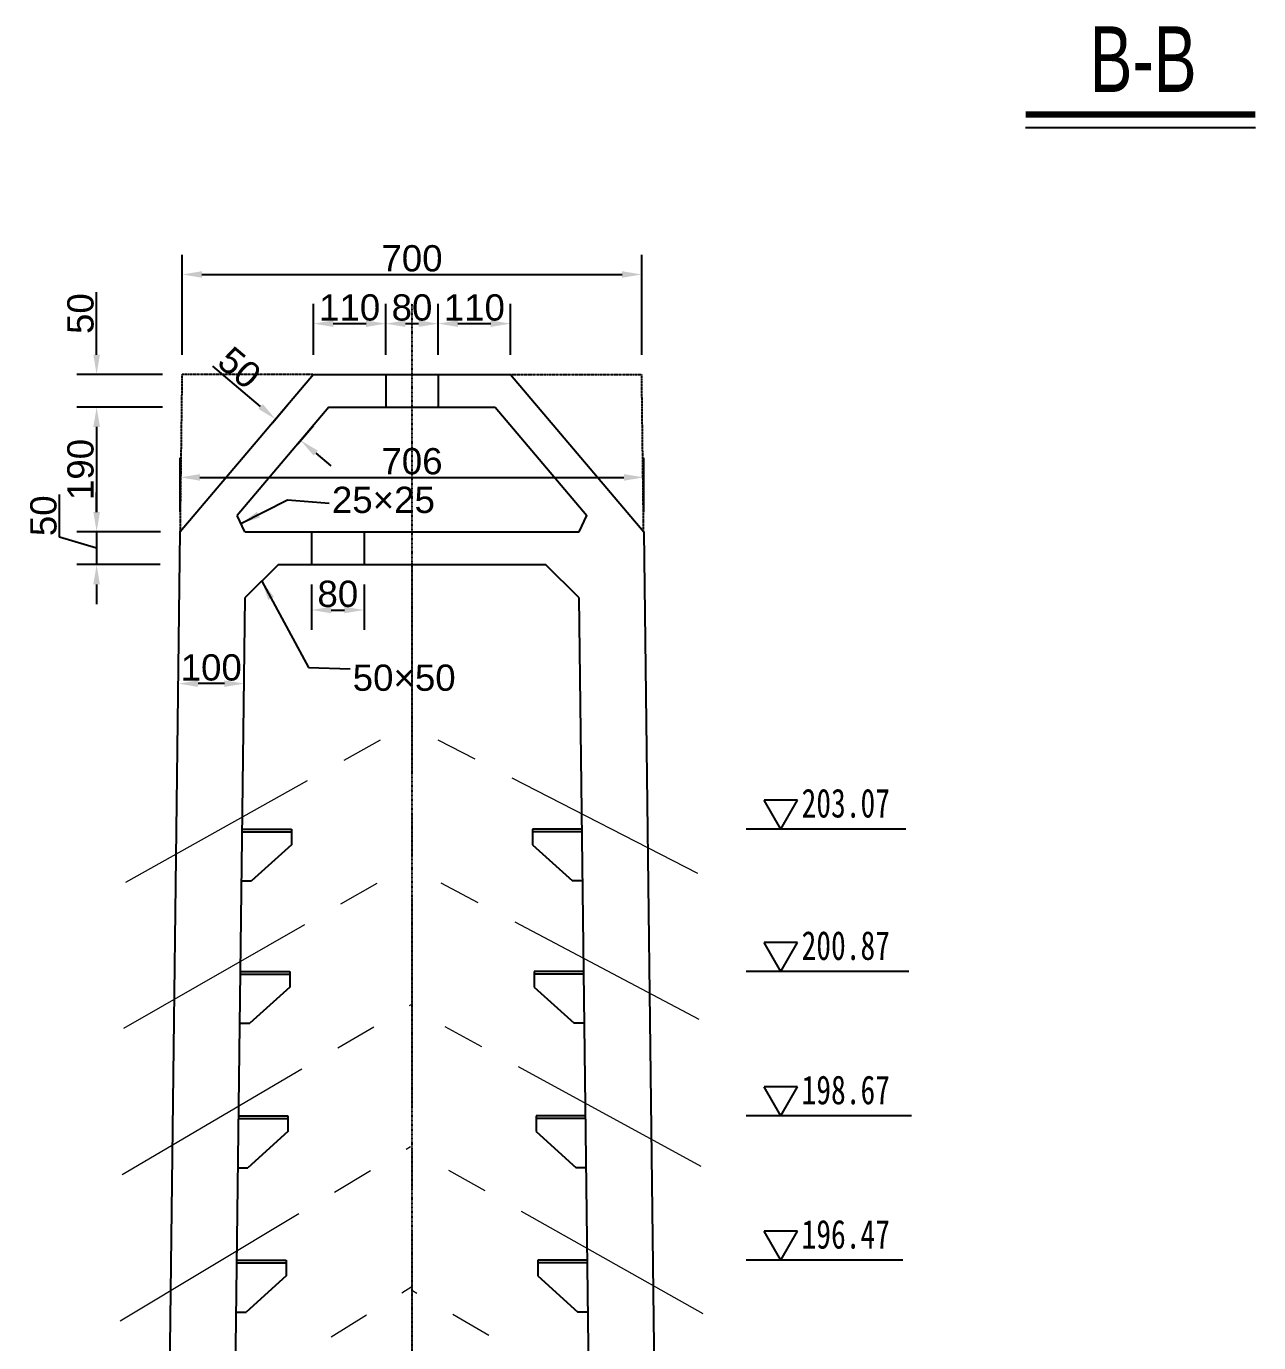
# Model space of a CAD drawing. Header units: millimetres. Extents: x 32645 to 210887, y 65210 to 90102.
# Drawn here: x 90350 to 99738, y 78314 to 88344 of the extents above; entities that cross this region are included whole.
import ezdxf
from ezdxf.enums import TextEntityAlignment as Align

# ---------------------------------------------------------------- set-up
doc = ezdxf.new("R2010")
doc.units = ezdxf.units.MM
for name, pattern in [('CENTER', [50.800000000000004, 31.75, -6.349999999999999, 6.349999999999999, -6.349999999999999]), ('DASHDOT', [1, 0.5, -0.25, 0, -0.25]), ('HIDDEN', [0.375, 0.25, -0.125])]:
    doc.linetypes.add(name, pattern=pattern)
for name, color, linetype in [('1', 7, 'Continuous'), ('RED', 1, 'Continuous'), ('YC', 2, 'Continuous'), ('文本', 7, 'Continuous'), ('标注', 7, 'Continuous'), ('粗实线', 3, 'Continuous'), ('细实线', 7, 'Continuous')]:
    doc.layers.add(name, color=color, linetype=linetype)
doc.layers.add('中心线', color=1, linetype='CENTER', lineweight=15)
doc.styles.add('FS', font='', dxfattribs={"width": 0.7})
doc.styles.get("Standard").update_dxf_attribs({"font": 'arial.ttf'})
doc.styles.get('FS').set_extended_font_data('FangSong_GB2312')
doc.dimstyles.new('大样STANDARD', dxfattribs={"dimscale": 100, "dimtxt": 2, "dimasz": 1.5, "dimexe": 1.5, "dimexo": 1.5, "dimgap": 0.2, "dimtad": 1, "dimdec": 1, "dimlfac": 0.2, "dimdsep": 46, "dimtxsty": 'Standard', "dimcen": 0, "dimclrd": 4, "dimclre": 4, "dimclrt": 4, "dimadec": 0, "dimazin": 0, "dimtfac": 1, "dimtdec": 1, "dimtofl": 0, "dimtmove": 0, "dimatfit": 3, "dimfxl": 1, "dimtolj": 1, "dimtzin": 0, "dimarcsym": 0})

# ---------------------------------------------------------------- blocks, each defined once
blk = doc.blocks.new('*D1358')
at = {"layer": '1', "color": 4, "lineweight": -2, "transparency": 16777216}
for p, q in [((90885.69179574538, 85842.07308201493), (90885.69179574538, 86317.88481462066)), ((91387.85679260104, 85692.07308201493), (90735.69179574538, 85692.07308201493)), ((91387.85679260104, 85442.07308201496), (90735.69179574538, 85442.07308201496)), ((90885.69179574538, 85292.07308201496), (90885.69179574538, 85142.07308201496))]:
    blk.add_line(p, q, dxfattribs=at)
at = {"layer": '1', "color": 4, "transparency": 16777216}
for points in [[(90860.69179574538, 85842.07308201493), (90910.69179574538, 85842.07308201493), (90885.69179574538, 85692.07308201493)], [(90860.69179574538, 85292.07308201496), (90910.69179574538, 85292.07308201496), (90885.69179574538, 85442.07308201496)]]:
    blk.add_solid(points, dxfattribs=at)
at = {"layer": 'DEFPOINTS', "color": 0, "transparency": 16777216}
for p in [(90885.69179574538, 85692.07308201493), (91537.85679260104, 85692.07308201493), (91537.85679260104, 85442.07308201496)]:
    blk.add_point(p, dxfattribs=at)
at = {"layer": '1', "color": 4, "transparency": 16777216, "insert": (90763.57719820103, 86154.97894831782), "char_height": 200, "attachment_point": 5, "rotation": 90}
blk.add_mtext('\\A1;50', dxfattribs=at)
blk = doc.blocks.new('*D1359')
at = {"layer": '1', "color": 4, "lineweight": -2, "transparency": 16777216}
for p, q in [((91382.52882688002, 85442.07308201496), (90735.69179574538, 85442.07308201496)), ((90885.69179574538, 85292.07308201496), (90885.69179574538, 84642.07308202695)), ((91373.10422370552, 84492.07308202695), (90735.69179574538, 84492.07308202695))]:
    blk.add_line(p, q, dxfattribs=at)
at = {"layer": '1', "color": 4, "transparency": 16777216}
for points in [[(90860.69179574538, 85292.07308201496), (90910.69179574538, 85292.07308201496), (90885.69179574538, 85442.07308201496)], [(90860.69179574538, 84642.07308202695), (90910.69179574538, 84642.07308202695), (90885.69179574538, 84492.07308202695)]]:
    blk.add_solid(points, dxfattribs=at)
at = {"layer": 'DEFPOINTS', "color": 0, "transparency": 16777216}
for p in [(91532.52882688002, 85442.07308201496), (90885.69179574538, 84492.07308202695), (91523.10422370552, 84492.07308202695)]:
    blk.add_point(p, dxfattribs=at)
at = {"layer": '1', "color": 4, "transparency": 16777216, "insert": (90763.57719820103, 84967.07308202097), "char_height": 200, "attachment_point": 5, "rotation": 90}
blk.add_mtext('\\A1;190', dxfattribs=at)
blk = doc.blocks.new('*D1360')
at = {"layer": '1', "color": 4, "lineweight": -2, "transparency": 16777216}
for p, q in [((92523.0964974266, 84092.045582039), (92523.0964974266, 83746.43916280377)), ((92923.09649742654, 84092.045582039), (92923.09649742654, 83746.43916280377)), ((92673.0964974266, 83896.43916280377), (92773.09649742654, 83896.43916280377))]:
    blk.add_line(p, q, dxfattribs=at)
at = {"layer": '1', "color": 4, "transparency": 16777216}
for points in [[(92673.0964974266, 83921.43916280377), (92673.0964974266, 83871.43916280377), (92523.0964974266, 83896.43916280377)], [(92773.09649742654, 83921.43916280377), (92773.09649742654, 83871.43916280377), (92923.09649742654, 83896.43916280377)]]:
    blk.add_solid(points, dxfattribs=at)
at = {"layer": 'DEFPOINTS', "color": 0, "transparency": 16777216}
for p in [(92523.0964974266, 84242.045582039), (92923.09649742654, 84242.045582039), (92923.09649742654, 83896.43916280377)]:
    blk.add_point(p, dxfattribs=at)
at = {"layer": '1', "color": 4, "transparency": 16777216, "insert": (92723.09649742657, 84018.5537603481), "char_height": 200, "attachment_point": 5}
blk.add_mtext('\\A1;80', dxfattribs=at)
blk = doc.blocks.new('*D1361')
at = {"layer": '1', "color": 4, "lineweight": -2, "transparency": 16777216}
for p, q in [((91537.98517608641, 85842.07308201496), (91537.98517608641, 86603.07366079868)), ((95037.98517608641, 85842.07308201496), (95037.98517608641, 86603.07366079868)), ((91687.98517608641, 86453.07366079868), (94887.98517608641, 86453.07366079868))]:
    blk.add_line(p, q, dxfattribs=at)
at = {"layer": '1', "color": 4, "transparency": 16777216}
for points in [[(91687.98517608641, 86478.07366079868), (91687.98517608641, 86428.07366079868), (91537.98517608641, 86453.07366079868)], [(94887.98517608641, 86478.07366079868), (94887.98517608641, 86428.07366079868), (95037.98517608641, 86453.07366079868)]]:
    blk.add_solid(points, dxfattribs=at)
at = {"layer": 'DEFPOINTS', "color": 0, "transparency": 16777216}
for p in [(95037.98517608641, 86453.07366079868), (91537.98517608641, 85692.07308201496), (95037.98517608641, 85692.07308201496)]:
    blk.add_point(p, dxfattribs=at)
at = {"layer": '1', "color": 4, "transparency": 16777216, "insert": (93287.98517608641, 86575.18825834301), "char_height": 200, "attachment_point": 5}
blk.add_mtext('\\A1;700', dxfattribs=at)
blk = doc.blocks.new('*D1362')
at = {"layer": '1', "color": 4, "lineweight": -2, "transparency": 16777216}
for p, q in [((92134.46754911348, 85447.23278937319), (91771.16189941243, 85754.48807375501)), ((92226.52830684427, 85323.79938262867), (92345.86237866423, 85464.90270842257)), ((92417.41559734437, 85162.36195721086), (92536.74966916433, 85303.46528300476)), ((92554.41958821371, 85092.070453454), (92668.95196251378, 84995.20799820332))]:
    blk.add_line(p, q, dxfattribs=at)
at = {"layer": '1', "color": 4, "transparency": 16777216}
for points in [[(92150.61129165525, 85466.3215184232), (92118.3238065717, 85428.14406032317), (92248.99992341355, 85350.3703341225)], [(92570.56333075548, 85111.15918250401), (92538.27584567193, 85072.98172440399), (92439.88721391367, 85188.9329087047)]]:
    blk.add_solid(points, dxfattribs=at)
at = {"layer": 'DEFPOINTS', "color": 0, "transparency": 16777216}
for p in [(92248.99992341355, 85350.3703341225), (92129.66585159357, 85209.2670083286), (92320.55314209367, 85047.8295829108)]:
    blk.add_point(p, dxfattribs=at)
at = {"layer": '1', "color": 4, "transparency": 16777216, "insert": (91974.40400204688, 85742.53215781244), "char_height": 200, "attachment_point": 5, "rotation": 319.77809117855367}
blk.add_mtext('\\A1;50', dxfattribs=at)
blk = doc.blocks.new('*D1363')
at = {"layer": '1', "color": 4, "lineweight": -2, "ltscale": 2, "transparency": 16777216}
for p, q in [((92537.98517608645, 85842.07308201045), (92537.98517608645, 86228.48445987192)), ((93087.98517608645, 85842.07308201047), (93087.98517608645, 86228.48445987192)), ((92687.98517608645, 86078.48445987192), (92937.98517608645, 86078.48445987192))]:
    blk.add_line(p, q, dxfattribs=at)
at = {"layer": '1', "color": 4, "ltscale": 2, "transparency": 16777216}
for points in [[(92687.98517608645, 86103.48445987192), (92687.98517608645, 86053.48445987192), (92537.98517608645, 86078.48445987192)], [(92937.98517608645, 86103.48445987192), (92937.98517608645, 86053.48445987192), (93087.98517608645, 86078.48445987192)]]:
    blk.add_solid(points, dxfattribs=at)
at = {"layer": 'DEFPOINTS', "color": 0, "ltscale": 2, "transparency": 16777216}
for p in [(93087.98517608645, 86078.48445987192), (92537.98517608645, 85692.07308201045), (93087.98517608645, 85692.07308201047)]:
    blk.add_point(p, dxfattribs=at)
at = {"layer": '1', "color": 4, "ltscale": 2, "transparency": 16777216, "insert": (92812.98517608645, 86200.59905741626), "char_height": 200, "attachment_point": 5}
blk.add_mtext('\\A1;110', dxfattribs=at)
blk = doc.blocks.new('*D1364')
at = {"layer": '1', "color": 4, "lineweight": -2, "ltscale": 2, "transparency": 16777216}
for p, q in [((93087.98517608645, 85842.07308201047), (93087.98517608645, 86228.48445987192)), ((93487.98517608645, 85842.07308201045), (93487.98517608645, 86228.48445987192)), ((93237.98517608645, 86078.48445987192), (93337.98517608645, 86078.48445987192))]:
    blk.add_line(p, q, dxfattribs=at)
at = {"layer": '1', "color": 4, "ltscale": 2, "transparency": 16777216}
for points in [[(93237.98517608645, 86103.48445987192), (93237.98517608645, 86053.48445987192), (93087.98517608645, 86078.48445987192)], [(93337.98517608645, 86103.48445987192), (93337.98517608645, 86053.48445987192), (93487.98517608645, 86078.48445987192)]]:
    blk.add_solid(points, dxfattribs=at)
at = {"layer": 'DEFPOINTS', "color": 0, "ltscale": 2, "transparency": 16777216}
for p in [(93487.98517608645, 86078.48445987192), (93087.98517608645, 85692.07308201047), (93487.98517608645, 85692.07308201045)]:
    blk.add_point(p, dxfattribs=at)
at = {"layer": '1', "color": 4, "ltscale": 2, "transparency": 16777216, "insert": (93287.98517608645, 86200.59905741626), "char_height": 200, "attachment_point": 5}
blk.add_mtext('\\A1;80', dxfattribs=at)
blk = doc.blocks.new('*D1365')
at = {"layer": '1', "color": 4, "lineweight": -2, "ltscale": 2, "transparency": 16777216}
for p, q in [((93487.98517608645, 85842.07308201045), (93487.98517608645, 86228.48445987192)), ((94037.98517608645, 85842.07308201045), (94037.98517608645, 86228.48445987192)), ((93637.98517608645, 86078.48445987192), (93887.98517608645, 86078.48445987192))]:
    blk.add_line(p, q, dxfattribs=at)
at = {"layer": '1', "color": 4, "ltscale": 2, "transparency": 16777216}
for points in [[(93637.98517608645, 86103.48445987192), (93637.98517608645, 86053.48445987192), (93487.98517608645, 86078.48445987192)], [(93887.98517608645, 86103.48445987192), (93887.98517608645, 86053.48445987192), (94037.98517608645, 86078.48445987192)]]:
    blk.add_solid(points, dxfattribs=at)
at = {"layer": 'DEFPOINTS', "color": 0, "ltscale": 2, "transparency": 16777216}
for p in [(94037.98517608645, 86078.48445987192), (93487.98517608645, 85692.07308201045), (94037.98517608645, 85692.07308201045)]:
    blk.add_point(p, dxfattribs=at)
at = {"layer": '1', "color": 4, "ltscale": 2, "transparency": 16777216, "insert": (93762.98517608645, 86200.59905741626), "char_height": 200, "attachment_point": 5}
blk.add_mtext('\\A1;110', dxfattribs=at)
blk = doc.blocks.new('*D1366')
at = {"layer": '1', "color": 4, "lineweight": -2, "transparency": 16777216}
blk.add_line((91858.74658918483, 83335.44297776431), (91658.74658918488, 83335.44297776431), dxfattribs=at)
at = {"layer": '1', "color": 4, "transparency": 16777216}
for points in [[(91658.74658918488, 83360.44297776431), (91658.74658918488, 83310.44297776431), (91508.74658918488, 83335.44297776431)], [(91858.74658918483, 83360.44297776431), (91858.74658918483, 83310.44297776431), (92008.74658918483, 83335.44297776431)]]:
    blk.add_solid(points, dxfattribs=at)
at = {"layer": 'DEFPOINTS', "color": 0, "transparency": 16777216}
for p in [(91508.74658918488, 83335.44297776432), (91508.74658918488, 83335.44297776431), (92008.74658918483, 83335.44297776434)]:
    blk.add_point(p, dxfattribs=at)
at = {"layer": '1', "color": 4, "transparency": 16777216, "insert": (91758.74658918486, 83457.55757530865), "char_height": 200, "attachment_point": 5}
blk.add_mtext('\\A1;100', dxfattribs=at)
blk = doc.blocks.new('*D1367')
at = {"layer": '1', "color": 4, "lineweight": -2, "ltscale": 2, "transparency": 16777216}
for p, q in [((90603.57719820105, 84451.70746129852), (90603.57719820105, 84777.51919390424)), ((90885.69179574538, 84642.07308202695), (90885.69179574538, 84792.07308202695)), ((91373.10422370552, 84492.07308202695), (90735.69179574538, 84492.07308202695)), ((90885.69179574538, 84492.07308202695), (90885.69179574538, 84242.07308204347)), ((90885.69179574538, 84367.07308203522), (90603.57719820105, 84451.70746129852)), ((91369.99510164521, 84242.07308204347), (90735.69179574538, 84242.07308204347)), ((90885.69179574538, 84092.07308204347), (90885.69179574538, 83942.07308204347))]:
    blk.add_line(p, q, dxfattribs=at)
at = {"layer": '1', "color": 4, "ltscale": 2, "transparency": 16777216}
for points in [[(90860.69179574538, 84642.07308202695), (90910.69179574538, 84642.07308202695), (90885.69179574538, 84492.07308202695)], [(90860.69179574538, 84092.07308204347), (90910.69179574538, 84092.07308204347), (90885.69179574538, 84242.07308204347)]]:
    blk.add_solid(points, dxfattribs=at)
at = {"layer": 'DEFPOINTS', "color": 0, "ltscale": 2, "transparency": 16777216}
for p in [(91523.10422370552, 84492.07308202695), (90885.69179574538, 84242.07308204347), (91519.99510164521, 84242.07308204347)]:
    blk.add_point(p, dxfattribs=at)
at = {"layer": '1', "color": 4, "ltscale": 2, "transparency": 16777216, "insert": (90481.4626006567, 84614.6133276014), "char_height": 200, "attachment_point": 5, "rotation": 90}
blk.add_mtext('\\A1;50', dxfattribs=at)
blk = doc.blocks.new('*D1368')
at = {"layer": '1', "color": 4, "lineweight": -2, "ltscale": 2, "transparency": 16777216}
for p, q in [((91523.0968386175, 84642.07308201048), (91523.0968386175, 85056.96004096643)), ((95052.8735135553, 84642.07308201048), (95052.8735135553, 85056.96004096643)), ((91673.0968386175, 84906.96004096643), (94902.8735135553, 84906.96004096643))]:
    blk.add_line(p, q, dxfattribs=at)
at = {"layer": '1', "color": 4, "ltscale": 2, "transparency": 16777216}
for points in [[(91673.0968386175, 84931.96004096643), (91673.0968386175, 84881.96004096643), (91523.0968386175, 84906.96004096643)], [(94902.8735135553, 84931.96004096643), (94902.8735135553, 84881.96004096643), (95052.8735135553, 84906.96004096643)]]:
    blk.add_solid(points, dxfattribs=at)
at = {"layer": 'DEFPOINTS', "color": 0, "ltscale": 2, "transparency": 16777216}
for p in [(95052.8735135553, 84906.96004096643), (91523.0968386175, 84492.07308201048), (95052.8735135553, 84492.07308201048)]:
    blk.add_point(p, dxfattribs=at)
at = {"layer": '1', "color": 4, "ltscale": 2, "transparency": 16777216, "insert": (93287.9851760864, 85029.07463851076), "char_height": 200, "attachment_point": 5}
blk.add_mtext('\\A1;706', dxfattribs=at)

msp = doc.modelspace()

# ---------------------------------------------------------------- linework, layer by layer
at = {"layer": '1', "color": 1, "linetype": 'DASHDOT'}
msp.add_line((93287.98517608645, 86231.31084458408), (93287.98517608645, 66415.56967321612), dxfattribs=at)
at = {"layer": '1', "color": 2, "ltscale": 2}
for p, q in [((91994.99510164474, 82227.07308201032), (92344.99510164474, 82227.0730820103)), ((94580.97525052799, 82227.07308201032), (94230.97525052799, 82227.0730820103))]:
    msp.add_line(p, q, dxfattribs=at)
at = {"layer": 'RED', "linetype": 'Continuous'}
for p, q in [((92537.98517608645, 85692.07308201042), (91523.09649742654, 84492.04558202243)), ((92537.98517608645, 85692.07308201042), (94037.98517608637, 85692.0730820104)), ((93087.98517608645, 85692.07308201047), (93087.98517608641, 85442.0730820104)), ((93487.98517608645, 85692.07308201042), (93487.98517608645, 85442.0730820104)), ((94037.98517608645, 85692.07308201042), (95052.87385474637, 84492.04558202243)), ((92653.97322111312, 85442.0730820104), (91956.22998662118, 84617.04558202245)), ((92653.97322111316, 85442.0730820104), (93921.99713105976, 85442.0730820104)), ((93921.99713105976, 85442.0730820104), (94619.74036555174, 84617.04558202245)), ((92014.247266457, 84492.07308201047), (91956.22998662118, 84617.04558202243)), ((94561.72308571597, 84492.0730820104), (94619.7403655517, 84617.04558202243)), ((91298.82260277637, 66415.56967321612), (91523.09649742657, 84492.04558202249)), ((92014.24726645704, 84492.07308201047), (94561.72308571593, 84492.0730820104)), ((92523.09649742654, 84492.04558202249), (92523.0964974265, 84242.04558202243)), ((92923.09649742654, 84492.04558202245), (92923.09649742654, 84242.04558202243)), ((95052.87385474633, 84492.04558202243), (95277.14774939652, 66415.56967321612)), ((92269.99510164474, 84242.0730820104), (92016.89336467204, 83992.0730820104)), ((92269.99510164474, 84242.07308201042), (94305.9752505281, 84242.07308201045)), ((94559.07698750086, 83992.0730820104), (94305.97525052814, 84242.07308201042)), ((91798.82260277633, 66415.56967321612), (92016.89336467204, 83992.0730820104)), ((94559.07698750086, 83992.07308201035), (94777.14774939655, 66415.56967321613))]:
    msp.add_line(p, q, dxfattribs=at)
at = {"layer": 'RED', "color": 2, "linetype": 'HIDDEN'}
for p, q in [((91523.0968386175, 84492.07308201048), (91537.98517608647, 85692.07308201047)), ((92537.98517608645, 85692.07308201045), (91537.98517608647, 85692.07308201047)), ((94037.98517608645, 85692.07308201045), (95037.98517608643, 85692.07308201047)), ((95052.87351355542, 84492.07308201048), (95037.98517608643, 85692.07308201047))]:
    msp.add_line(p, q, dxfattribs=at)
at = {"layer": 'YC', "ltscale": 2}
for p, q in [((91994.99510164474, 82227.07308201032), (92369.99510164473, 82227.07308201032)), ((91994.99510164474, 82207.07308201032), (92369.99510164473, 82207.07308201032)), ((92369.99510164474, 82227.07308201032), (92369.99510164473, 82207.07308201032)), ((92369.99510164473, 82207.07308201032), (92369.99510164474, 82107.07308201032)), ((94580.97525052799, 82227.07308201032), (94205.97525052802, 82227.07308201032)), ((94205.97525052799, 82227.07308201032), (94205.97525052802, 82207.07308201032)), ((94580.97525052799, 82207.07308201032), (94205.97525052802, 82207.07308201032)), ((94205.97525052802, 82207.07308201032), (94205.97525052799, 82107.07308201032)), ((92369.99510164473, 82107.07308201032), (92065.09435722788, 81832.07308201032)), ((94205.97525052802, 82107.07308201032), (94510.87599494489, 81832.07308201032)), ((91990.09435722788, 81832.07308201032), (92065.09435722785, 81832.07308201032)), ((94585.87599494489, 81832.07308201032), (94510.8759949449, 81832.07308201032)), ((91981.53356318318, 81142.07308201044), (92356.53356318317, 81142.0730820104)), ((91981.53356318318, 81122.07308201044), (92356.53356318317, 81122.0730820104)), ((92356.53356318318, 81142.0730820104), (92356.53356318317, 81122.0730820104)), ((92356.53356318317, 81122.0730820104), (92356.53356318318, 81022.0730820104)), ((94594.43678898955, 81142.07308201044), (94219.43678898958, 81142.0730820104)), ((94219.43678898955, 81142.0730820104), (94219.43678898958, 81122.0730820104)), ((94594.43678898955, 81122.07308201044), (94219.43678898958, 81122.0730820104)), ((94219.43678898958, 81122.0730820104), (94219.43678898955, 81022.0730820104)), ((92356.53356318317, 81022.0730820104), (92051.63281876632, 80747.07308201044)), ((94219.43678898958, 81022.0730820104), (94524.33753340645, 80747.07308201044)), ((91976.63281876632, 80747.07308201044), (92051.63281876629, 80747.07308201044)), ((94599.33753340645, 80747.07308201044), (94524.33753340646, 80747.07308201044)), ((91967.8859205033, 80042.0730820104), (92342.88592050328, 80042.0730820104)), ((91967.8859205033, 80022.0730820104), (92342.88592050328, 80022.0730820104)), ((92342.8859205033, 80042.0730820104), (92342.88592050328, 80022.0730820104)), ((92342.88592050328, 80022.0730820104), (92342.8859205033, 79922.0730820104)), ((94608.08443166946, 80042.0730820104), (94233.08443166947, 80042.0730820104)), ((94233.08443166946, 80042.0730820104), (94233.08443166947, 80022.0730820104)), ((94608.08443166946, 80022.0730820104), (94233.08443166947, 80022.0730820104)), ((94233.08443166947, 80022.0730820104), (94233.08443166946, 79922.0730820104)), ((92342.88592050328, 79922.0730820104), (92037.98517608641, 79647.0730820104)), ((94233.08443166947, 79922.0730820104), (94537.98517608634, 79647.0730820104)), ((91962.98517608641, 79647.0730820104), (92037.9851760864, 79647.0730820104)), ((94612.98517608634, 79647.0730820104), (94537.98517608635, 79647.0730820104)), ((91954.23827782342, 78942.0730820104), (92329.2382778234, 78942.0730820104)), ((92329.23827782342, 78942.0730820104), (92329.2382778234, 78922.0730820104)), ((94621.73207434933, 78942.0730820104), (94246.73207434936, 78942.0730820104)), ((94246.73207434933, 78942.0730820104), (94246.73207434936, 78922.0730820104)), ((91954.23827782342, 78922.0730820104), (92329.2382778234, 78922.0730820104)), ((92329.2382778234, 78922.0730820104), (92329.23827782342, 78822.0730820104)), ((94621.73207434933, 78922.0730820104), (94246.73207434936, 78922.0730820104)), ((94246.73207434936, 78922.0730820104), (94246.73207434933, 78822.0730820104)), ((92329.2382778234, 78822.0730820104), (92024.33753340653, 78547.0730820104)), ((94246.73207434936, 78822.0730820104), (94551.63281876621, 78547.0730820104)), ((91949.33753340653, 78547.0730820104), (92024.3375334065, 78547.0730820104)), ((94626.63281876621, 78547.0730820104), (94551.63281876623, 78547.0730820104))]:
    msp.add_line(p, q, dxfattribs=at)
at = {"layer": '中心线', "ltscale": 50}
for p, q in [((93287.98517608637, 84242.0730820104), (93287.98517608637, 66415.56967321612)), ((91107.55621928078, 81823.04191293124), (93287.98517608645, 83042.49162728724)), ((95464.81455481827, 81889.20383244839), (93289.52242465262, 83005.28103137681)), ((91093.76213265263, 80711.23853069717), (93287.98517608637, 81967.17001354985)), ((95476.26362148815, 80775.24262947259), (93287.67325471647, 81932.2815260797)), ((91079.9208570166, 79595.63171443422), (93287.98517608637, 80892.13163351198)), ((95491.77369424529, 79655.93858041003), (93290.00595366291, 80857.07933397072)), ((91066.0723488974, 78479.4419600268), (93277.79513921589, 79809.43007347858)), ((95505.21251143812, 78534.50158295486), (93290.31733047061, 79783.0402363631)), ((91052.12861466946, 77355.57698125471), (93287.98517608637, 78740.62452196152)), ((95518.61742403687, 77408.10598183409), (93290.6947381386, 78709.11227588078))]:
    msp.add_line(p, q, dxfattribs=at)
at = {"layer": '文本', "color": 0}
msp.add_line((97961.82644773036, 87572.15677544355), (99678.9484452926, 87572.15677544355), dxfattribs=at)
at = {"layer": '标注'}
msp.add_line((97991.74462529109, 87572.1567754435), (99712.73855902709, 87572.1567754435), dxfattribs=at)
at = {"layer": '粗实线'}
msp.add_lwpolyline([(97961.82644773001, 87672.1567754435, 50, 50, 0), (99712.73855902709, 87672.1567754435, 24.49999999999999, 24.49999999999999, 0)], format="xyseb", dxfattribs=at)
at = {"layer": '细实线', "ltscale": 10}
for p, q in [((96097.62983124884, 82227.07308200377), (95970.61277202243, 82447.07308200633)), ((96224.64689046757, 82447.07308200633), (95970.61277202243, 82447.0730820089)), ((96097.62983124367, 82227.07308200377), (96224.64689046757, 82447.07308200633)), ((97049.7532842569, 82227.07308201145), (95834.52880008456, 82227.07308200633)), ((96097.62983124646, 81142.07308200387), (95970.61277202007, 81362.07308200643)), ((96224.64689046521, 81362.07308200643), (95970.61277202007, 81362.073082009)), ((96097.6298312413, 81142.07308200387), (96224.64689046521, 81362.07308200643)), ((97071.57312148166, 81142.07308201156), (95834.52880008219, 81142.07308200643)), ((96097.62983124646, 80042.07308200386), (95970.61277202007, 80262.07308200642)), ((96224.64689046521, 80262.07308200642), (95970.61277202007, 80262.07308200898)), ((96097.6298312413, 80042.07308200386), (96224.64689046521, 80262.07308200642)), ((97093.39233285293, 80042.07308201154), (95834.52880008219, 80042.07308200642)), ((96097.62983124646, 78942.07308200386), (95970.61277202007, 79162.07308200642)), ((96224.64689046521, 79162.07308200642), (95970.61277202007, 79162.07308200898)), ((96097.6298312413, 78942.07308200386), (96224.64689046521, 79162.07308200642)), ((97027.93344702742, 78942.07308201154), (95834.52880008219, 78942.07308200642))]:
    msp.add_line(p, q, dxfattribs=at)

# ---------------------------------------------------------------- texts
at = {"layer": '1', "color": 4, "char_height": 200, "attachment_point": 1}
for s, insert in [('25×25', (92677.94646671221, 84835.8903830625)), ('50×50', (92836.15207333153, 83480.8143013629))]:
    msp.add_mtext(s, dxfattribs=dict(at, insert=insert))
at = {"layer": '文本', "style": 'FS', "width": 0.75}
for s, p in [('203.07', (96255.67121956262, 82315.0730820089)), ('200.87', (96255.67121956026, 81230.073082009)), ('198.67', (96255.67121956026, 80130.07308200898)), ('196.47', (96255.67121956026, 79030.07308200898))]:
    msp.add_text(s, height=220, dxfattribs=at).set_placement(p)
at = {"layer": '标注', "width": 0.7}
msp.add_text('B-B', height=500, dxfattribs=at).set_placement((98857.72998927248, 87844.09616737103), align=Align.CENTER)

# ---------------------------------------------------------------- dimensions: what is measured, and where the dimension line sits
at = {"layer": '1', "color": 1}
for base, p1, p2, picture, middle in [((95037.98517608641, 86453.07366079868), (91537.98517608641, 85692.07308201496), (95037.98517608641, 85692.07308201496), '*D1361', (93287.98517608641, 86575.18825834301)), ((92923.09649742654, 83896.43916280377), (92523.0964974266, 84242.045582039), (92923.09649742654, 84242.045582039), '*D1360', (92723.09649742657, 84018.5537603481)), ((91508.74658918488, 83335.44297776431), (92008.74658918483, 83335.44297776434), (91508.74658918488, 83335.44297776432), '*D1366', (91758.74658918486, 83457.55757530865))]:
    dim = msp.add_linear_dim(base=base, p1=p1, p2=p2, dimstyle='大样STANDARD', dxfattribs=at)
    dim.commit()
    dim.dimension.update_dxf_attribs({"geometry": picture, "text_midpoint": middle})
for base, p1, p2, picture, middle in [((90885.69179574538, 85692.07308201493), (91537.85679260104, 85442.07308201496), (91537.85679260104, 85692.07308201493), '*D1358', (90763.57719820103, 86154.97894831782)), ((90885.69179574538, 84492.07308202695), (91532.52882688002, 85442.07308201496), (91523.10422370552, 84492.07308202695), '*D1359', (90763.57719820103, 84967.07308202097))]:
    dim = msp.add_linear_dim(base=base, p1=p1, p2=p2, angle=90, dimstyle='大样STANDARD', dxfattribs=at)
    dim.commit()
    dim.dimension.update_dxf_attribs({"geometry": picture, "text_midpoint": middle})
at = {"layer": '1', "color": 2, "ltscale": 2}
for base, p1, p2, picture, middle in [((93087.98517608645, 86078.48445987192), (92537.98517608645, 85692.07308201045), (93087.98517608645, 85692.07308201047), '*D1363', (92812.98517608645, 86200.59905741626)), ((95052.8735135553, 84906.96004096643), (91523.0968386175, 84492.07308201048), (95052.8735135553, 84492.07308201048), '*D1368', (93287.9851760864, 85029.07463851076))]:
    dim = msp.add_linear_dim(base=base, p1=p1, p2=p2, dimstyle='大样STANDARD', dxfattribs=at)
    dim.commit()
    dim.dimension.update_dxf_attribs({"geometry": picture, "text_midpoint": middle})
for base, p1, p2, picture, middle in [((93487.98517608645, 86078.48445987192), (93087.98517608645, 85692.07308201047), (93487.98517608645, 85692.07308201045), '*D1364', (93287.98517608645, 86200.59905741626)), ((94037.98517608645, 86078.48445987192), (93487.98517608645, 85692.07308201045), (94037.98517608645, 85692.07308201045), '*D1365', (93762.98517608645, 86200.59905741626))]:
    dim = msp.add_linear_dim(base=base, p1=p1, p2=p2, dimstyle='大样STANDARD', override={"dimtmove": 1}, dxfattribs=at)
    dim.commit()
    dim.dimension.update_dxf_attribs({"geometry": picture, "text_midpoint": middle})
at = {"layer": '1', "color": 2}
dim = msp.add_aligned_dim(p1=(92320.55314209367, 85047.82958291078), p2=(92129.66585159357, 85209.26700832859), distance=-184.79926744237443, dimstyle='大样STANDARD', dxfattribs=at)
dim.commit()
dim.dimension.update_dxf_attribs({"geometry": '*D1362', "text_midpoint": (91974.40400204688, 85742.53215781244)})
at = {"layer": '1', "color": 2, "ltscale": 2}
dim = msp.add_linear_dim(base=(90885.69179574538, 84242.07308204347), p1=(91523.10422370552, 84492.07308202695), p2=(91519.99510164521, 84242.07308204347), angle=90, dimstyle='大样STANDARD', override={"dimtmove": 1}, dxfattribs=at)
dim.commit()
dim.dimension.update_dxf_attribs({"geometry": '*D1367', "text_midpoint": (90481.4626006567, 84471.70746129853)})

# ---------------------------------------------------------------- leaders
at = {"layer": '1', "color": 1, "annotation_type": 0, "has_hookline": 1, "hookline_direction": 0}
for points in [[(91985.2386265391, 84554.55933201648), (92340.39905771459, 84737.25401942614), (92657.94646671221, 84710.8903830625)], [(92143.4442331584, 84117.07308201044), (92498.60466433389, 83458.46608711783), (92816.15207333153, 83449.29226606316)]]:
    msp.add_leader(points, dimstyle='大样STANDARD', override={"dimgap": 0.2, "dimtad": 0}, dxfattribs=at)

doc.saveas('drawing.dxf')
